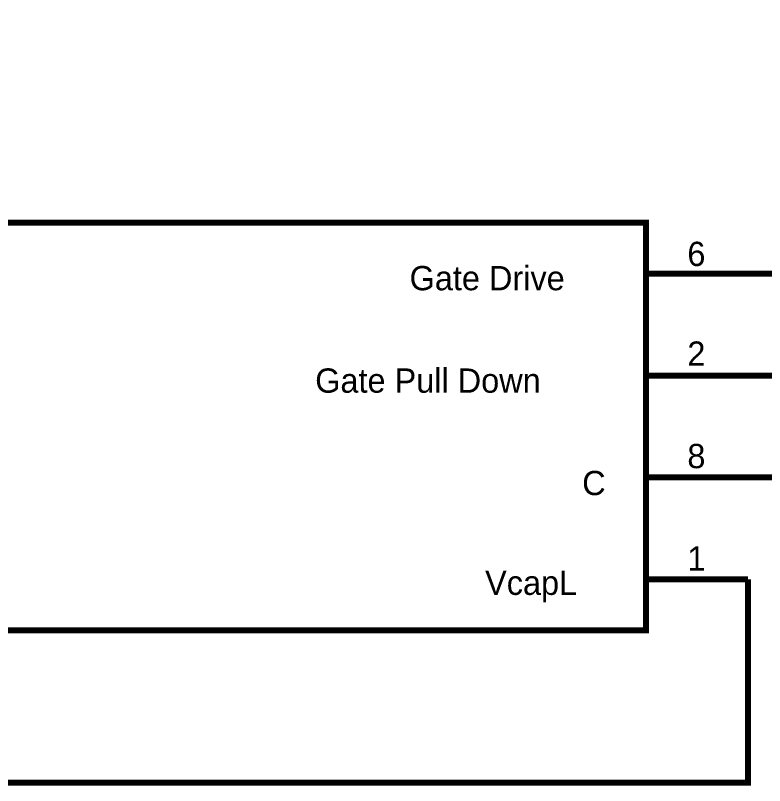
# Model space of a CAD drawing. Header units: inches. Extents: x 0 to 431, y 0 to 297.
# Drawn here: x 87.49 to 124.83, y 118.47 to 156.87 of the extents above; entities that cross this region are included whole.
import ezdxf

# ---------------------------------------------------------------- set-up
doc = ezdxf.new("R2010")
doc.units = ezdxf.units.IN
doc.layers.add('Sheet', color=255, linetype='Continuous')

msp = doc.modelspace()

# ---------------------------------------------------------------- linework, layer by layer
at = {"layer": 'Sheet'}
for points in [[(124.005, 143.999, 0.3, 0.3, 0), (137.002, 143.999, 0.3, 0.3, 0), (137.002, 179.992, 0.3, 0.3, 0), (99.17, 179.992, 0.3, 0.3, 0), (99.17, 179.698, 0.3, 0.3, 0)], [(124.005, 133.832, 0.3, 0.3, 0), (151.855, 133.832, 0.3, 0.3, 0), (151.855, 155.4, 0.3, 0.3, 0), (151.855, 169.54, 0.3, 0.3, 0), (106.782, 169.54, 0.3, 0.3, 0)], [(118.922, 143.999, 0.3, 0.3, 0), (124.005, 143.999, 0.3, 0.3, 0)], [(137.002, 143.999, 0.3, 0.3, 0), (137.002, 138.916, 0.3, 0.3, 0), (124.005, 138.916, 0.3, 0.3, 0)], [(118.922, 138.916, 0.3, 0.3, 0), (124.005, 138.916, 0.3, 0.3, 0)], [(118.922, 133.832, 0.3, 0.3, 0), (124.005, 133.832, 0.3, 0.3, 0)], [(124.005, 128.758, 0.3, 0.3, 0), (124.005, 118.617, 0.3, 0.3, 0), (57.886, 118.617, 0.3, 0.3, 0), (57.886, 124.994, 0.3, 0.3, 0), (55.012, 124.994, 0.3, 0.3, 0)], [(118.922, 128.758, 0.3, 0.3, 0), (124.005, 128.758, 0.3, 0.3, 0)]]:
    msp.add_lwpolyline(points, format="xyseb", dxfattribs=at)
for points in [[(78.284, 146.536, 0.3, 0.3, 0), (118.922, 146.536, 0.3, 0.3, 0), (118.922, 126.212, 0.3, 0.3, 0), (78.284, 126.212, 0.3, 0.3, 0), (78.284, 146.536, 0.3, 0.3, 0)], [(78.284, 146.536, 0.0991, 0.0991, 0), (78.284, 126.212, 0.0991, 0.0991, 0), (118.922, 126.212, 0.0991, 0.0991, 0), (118.922, 146.536, 0.0991, 0.0991, 0), (78.284, 146.536, 0.0991, 0.0991, 0), (78.284, 146.536, 0.0991, 0.0991, 0)]]:
    msp.add_lwpolyline(points, format="xyseb", close=True, dxfattribs=at)

# ---------------------------------------------------------------- texts
for s, height, p in [('6', 1.21, (120.98, 144.377)), ('Gate Drive', 1.2099, (107.135, 143.167)), ('2', 1.21, (120.98, 139.403)), ('Gate Pull Down', 1.20986, (102.43, 138.059)), ('8', 1.21, (120.98, 134.295)), ('C', 1.21, (115.738, 132.95)), ('1', 1.21, (120.98, 129.186)), ('VcapL', 1.2099, (110.899, 127.976))]:
    msp.add_text(s, height=height, dxfattribs=at).set_placement(p)

doc.saveas('drawing.dxf')
